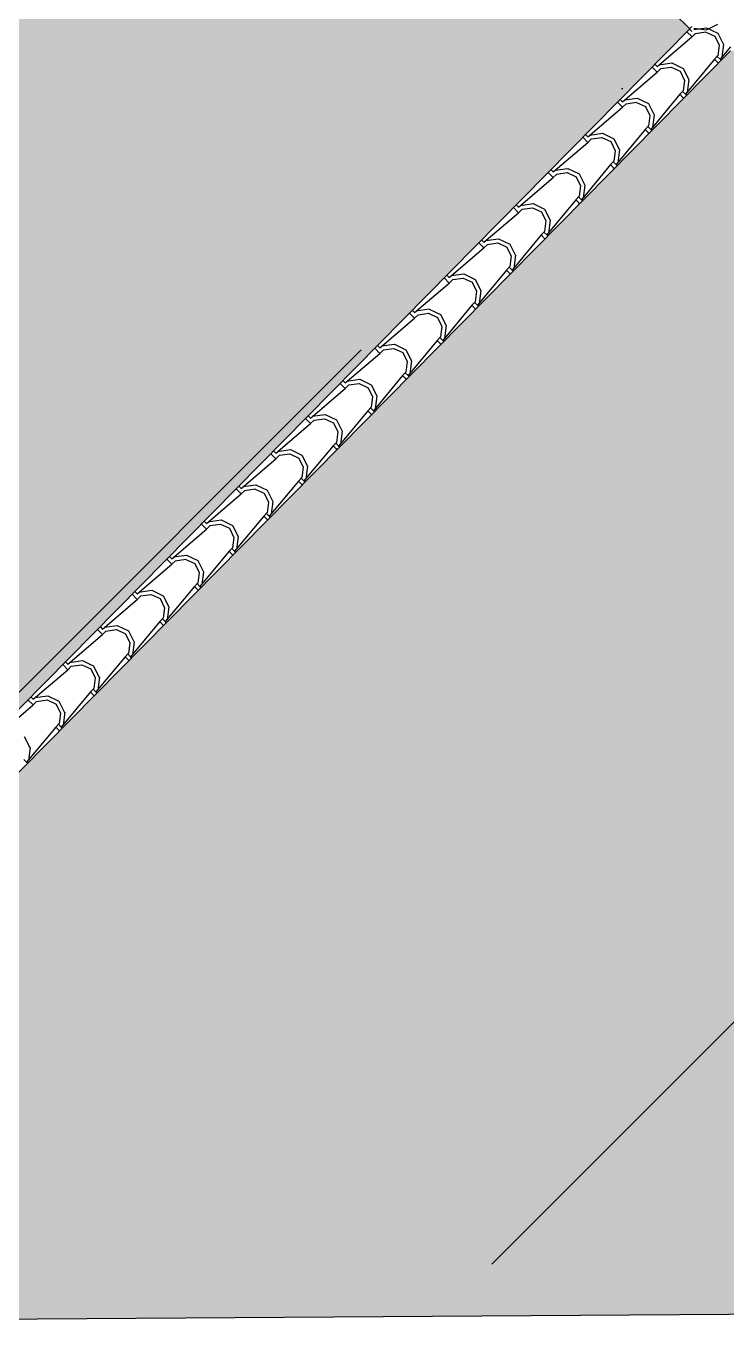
# Model space of a CAD drawing. Header units: millimetres. Extents: x 648844 to 649530, y 1246379 to 1246752.
# Drawn here: x 649247.443 to 649249.815, y 1246497.152 to 1246501.583 of the extents above; entities that cross this region are included whole.
import ezdxf

# ---------------------------------------------------------------- set-up
doc = ezdxf.new("R2010")
doc.units = ezdxf.units.MM
doc.header["$LTSCALE"] = 20
doc.header["$MEASUREMENT"] = 0
doc.layers.get('0').update_dxf_attribs({"linetype": 'CONTINUOUS'})
doc.layers.add('TECHO', color=30, linetype='CONTINUOUS')

# ---------------------------------------------------------------- blocks, each defined once
blk = doc.blocks.new('TEJA45')
at = {"layer": 'TECHO'}
for p, q in [((-2.082114544075353, 2.347966706091803), (-1.982862092729654, 2.466124215723344)), ((-1.994799917499641, 2.416349326598954), (-1.988891994009315, 2.460067682851669)), ((-1.982817048390658, 2.466114849605344), (-1.986384107981657, 2.469681909196343)), ((-1.982817048390686, 2.466114849605333), (-1.973364444939783, 2.45666224615443)), ((-1.975728134032288, 2.378648703128178), (-1.994633357249675, 2.416459069015424)), ((-2.100974591526935, 2.347957306469077), (-2.104541651117927, 2.351524366060072)), ((-2.091521988076039, 2.357409909919983), (-2.095089047667024, 2.360976969510965)), ((-2.082069384625136, 2.347957306469073), (-2.091521988076039, 2.357409909919976)), ((-1.888280249276434, 2.37158467498956), (-2.006437758907978, 2.272332223643861)), ((-2.200272264548296, 2.229809235488567), (-2.101019813202598, 2.347966745120107)), ((-2.112958493056141, 2.29819095016515), (-2.107050569565814, 2.341909306417865)), ((-2.100974591526956, 2.347957306469056), (-2.091521988076053, 2.338504703018152)), ((-2.098600300954161, 2.300872569586161), (-2.093874033691783, 2.336319778862912)), ((-2.093885138938596, 2.336141552155457), (-2.082069384624965, 2.347957306469084)), ((-2.093885663911045, 2.260490971880294), (-2.112790887128433, 2.298301337767541)), ((-2.084262564476674, 2.270134030307005), (-2.098441478199433, 2.300855067209213)), ((-2.056097643721252, 2.24161975472245), (-2.093908009608498, 2.260524977939838)), ((-2.053569892051748, 2.25594207421538), (-2.084290928953955, 2.270120987938139)), ((-2.018145218494176, 2.260535490996432), (-2.053592427770923, 2.255809223734058)), ((-2.006448557017997, 2.272336478861885), (-2.018264311331627, 2.260520724548257)), ((-1.989023030489044, 2.254910952332985), (-2.006448557017926, 2.272336478861867)), ((-2.318429985020934, 2.111651764885686), (-2.219177533675236, 2.229809274517226)), ((-2.231117068612647, 2.180032573731356), (-2.225209145122321, 2.223750929984071)), ((-2.219132134663198, 2.229799763332796), (-2.222699194254197, 2.233366822923792)), ((-2.219132134663234, 2.229799763332785), (-2.209679531212331, 2.220347159881882)), ((-2.216757751568522, 2.182716088496324), (-2.212031484306145, 2.218163297773074)), ((-2.209679531212309, 2.239252366783706), (-2.213246590803301, 2.242819426374698)), ((-2.212042682074873, 2.217984009019183), (-2.200226927761243, 2.22979976333281)), ((-2.200226927761406, 2.2297997633328), (-2.209679531212309, 2.239252366783703)), ((-2.006437719879585, 2.25342695451668), (-2.124595229511129, 2.154174503170982)), ((-2.012449569244438, 2.2474024643546), (-2.056167925497157, 2.241494540864277)), ((-1.998475633939947, 2.245458348882085), (-2.006448557017919, 2.253431271960061)), ((-2.212043193789803, 2.142333240632382), (-2.230948417007191, 2.180143606519628)), ((-2.20241897324761, 2.151977567116258), (-2.216597886970369, 2.182698604018466)), ((-2.124595190482559, 2.135269234043939), (-2.242752700114103, 2.03601678269824)), ((-2.17425537496915, 2.123462224843689), (-2.212065740856396, 2.142367448061076)), ((-2.171726355244928, 2.137785665445634), (-2.202447392147135, 2.151964579168393)), ((-2.130607945679202, 2.129243888797919), (-2.17432630193192, 2.123335965307596)), ((-2.136301699582702, 2.142378040382205), (-2.171748908859449, 2.137651773119831)), ((-2.124606100154274, 2.154178935725614), (-2.136421854467905, 2.142363181411987)), ((-2.107180573625321, 2.136753409196714), (-2.124606100154196, 2.154178935725589)), ((-2.116633177076217, 2.127300805745815), (-2.124606100154182, 2.13527372882378)), ((-2.436587705493885, 1.993494294282453), (-2.337335254148186, 2.111651803913993)), ((-2.349275644168912, 2.061874197299353), (-2.343367720678586, 2.105592553552068)), ((-2.337289677799475, 2.111642220196526), (-2.340856737390467, 2.115209279787518)), ((-2.337289677799504, 2.111642220196511), (-2.327837074348601, 2.102189616745608)), ((-2.33491520218265, 2.064559607408288), (-2.330188934920272, 2.100006816685038)), ((-2.327837074348579, 2.121094823647432), (-2.331404133939571, 2.124661883238428)), ((-2.330200225211151, 2.099826465882909), (-2.31838447089752, 2.111642220196536)), ((-2.318384470897676, 2.111642220196526), (-2.327837074348579, 2.121094823647429)), ((-2.330200723668554, 2.024175509384502), (-2.349105946885942, 2.061985875271748)), ((-2.320575382017786, 2.033821103923863), (-2.334754295740545, 2.06454214082607)), ((-2.455447220935753, 1.993484677060259), (-2.459014280526752, 1.997051736651255)), ((-2.44599461748485, 2.002937280511166), (-2.449561677075842, 2.006504340102154)), ((-2.436542014033947, 1.993484677060259), (-2.44599461748485, 2.002937280511162)), ((-2.242752661085667, 2.017111513571098), (-2.360910170717212, 1.9178590622254)), ((-2.292413106217069, 2.005304694964952), (-2.330223472104315, 2.02420991818234)), ((-2.289882818435615, 2.01962925667474), (-2.320603855337822, 2.033808170397499)), ((-2.248766322111251, 2.011085313241601), (-2.292484678363969, 2.005177389751278)), ((-2.254458180671243, 2.024220589767982), (-2.28990538994799, 2.019494322505608)), ((-2.242763643290552, 2.036021392589344), (-2.254579397604182, 2.024205638275717)), ((-2.225338116761591, 2.018595866060441), (-2.242763643290466, 2.036021392589316)), ((-2.234790720212494, 2.009143262609545), (-2.242763643290459, 2.017116185687509)), ((-2.554745425966679, 1.875336823679397), (-2.455492974620981, 1.993494333310938)), ((-2.467434219725661, 1.943715820863755), (-2.461526296235334, 1.987434177116469)), ((-2.455447220935774, 1.993484677060245), (-2.445994617484871, 1.984032073609342)), ((-2.453072652796898, 1.946403126319346), (-2.448346385534521, 1.981850335596096)), ((-2.448357768347428, 1.981668922746636), (-2.436542014033797, 1.993484677060263)), ((-2.44835825354734, 1.906017778136647), (-2.467263476764728, 1.943828144023893)), ((-2.438731790788353, 1.915664640732292), (-2.452910704511112, 1.946385677634499)), ((-2.410570837464959, 1.887147165086184), (-2.448381203352206, 1.906052388303571)), ((-2.408039281627133, 1.901472847904234), (-2.43876031852934, 1.915651761626993)), ((-2.372614661760217, 1.906063139153702), (-2.408061871036963, 1.901336871891328)), ((-2.360921186426829, 1.917863849453074), (-2.372736940740459, 1.906048095139447)), ((-2.343495659897862, 1.90043832292417), (-2.360921186426737, 1.917863849453049)), ((-2.672903146439467, 1.757179353076342), (-2.573650695093768, 1.875336862707883)), ((-2.585592795282174, 1.825557444429958), (-2.579684871791848, 1.869275800682672)), ((-2.573604764072023, 1.875327133923982), (-2.577171823663022, 1.878894193514977)), ((-2.573604764072044, 1.875327133923967), (-2.564152160621141, 1.865874530473064)), ((-2.571230103411139, 1.828246645230415), (-2.566503836148762, 1.863693854507165)), ((-2.564152160621127, 1.884779737374888), (-2.567719220212119, 1.88834679696588)), ((-2.566515311483705, 1.863511379610362), (-2.554699557170075, 1.875327133923989)), ((-2.554699557170224, 1.875327133923978), (-2.564152160621127, 1.884779737374881)), ((-2.360910131688769, 1.898953793098254), (-2.479067641320313, 1.799701341752556)), ((-2.366924698545105, 1.892926737685034), (-2.410643054797823, 1.887018814194711)), ((-2.352948263348765, 1.890985719473271), (-2.360921186426737, 1.898958642551243)), ((-2.566515783426098, 1.78786004688876), (-2.585421006643486, 1.825670412776006)), ((-2.556888199558905, 1.797508177540724), (-2.571067113281664, 1.828229214442931)), ((-2.479067602291835, 1.780796072625453), (-2.597225111923379, 1.681543621279754)), ((-2.528728568712815, 1.768989635207408), (-2.566538934600061, 1.787894858424796)), ((-2.526195744818651, 1.783316439133724), (-2.556916781720858, 1.797495352856483)), ((-2.485083074978945, 1.774768162128474), (-2.528801431231663, 1.768860238638151)), ((-2.490771142849198, 1.787905688539425), (-2.526218352125944, 1.783179421277051)), ((-2.479078729563106, 1.799706306316804), (-2.490894483876737, 1.787890552003176)), ((-2.461653203034139, 1.782280779787897), (-2.479078729563014, 1.799706306316772)), ((-2.471105806485035, 1.772828176336997), (-2.479078729563007, 1.780801099414965)), ((-2.791060866912261, 1.639021882473276), (-2.691808415566562, 1.757179392104817)), ((-2.703751370838674, 1.707399067996157), (-2.697843447348347, 1.751117424248871)), ((-2.691762307208286, 1.757169590787711), (-2.695329366799285, 1.760736650378707)), ((-2.691762307208322, 1.757169590787701), (-2.682309703757419, 1.747716987336798)), ((-2.689387554025622, 1.710090164139668), (-2.684661286763244, 1.745537373416418)), ((-2.68230970375739, 1.766622194238618), (-2.685876763348382, 1.770189253829606)), ((-2.684672854619983, 1.745353836474088), (-2.672857100306352, 1.757169590787715)), ((-2.672857100306487, 1.757169590787715), (-2.68230970375739, 1.766622194238618)), ((-2.684673313304828, 1.669702315640802), (-2.703578536522215, 1.707512681528048)), ((-2.675044608329848, 1.679351714349984), (-2.689223522052608, 1.710072751252191)), ((-2.809919850344563, 1.639012047651438), (-2.813486909935556, 1.64257910724243)), ((-2.800467246893668, 1.648464651102348), (-2.80403430648466, 1.65203171069334)), ((-2.791014643442765, 1.639012047651441), (-2.800467246893668, 1.648464651102344)), ((-2.597225072894851, 1.662638352152683), (-2.715382582526395, 1.563385900806985)), ((-2.646886299960748, 1.650832105328671), (-2.684696665847994, 1.669737328546059)), ((-2.644352208010176, 1.665160030363211), (-2.675073244912383, 1.67933894408597)), ((-2.603241451413716, 1.65660958657179), (-2.646959807666434, 1.650701663081467)), ((-2.608927623939977, 1.6697482379249), (-2.644374833216723, 1.665021970662526)), ((-2.597236272699384, 1.681548763180533), (-2.609052027013014, 1.669733008866906)), ((-2.579810746170402, 1.664123236651626), (-2.597236272699277, 1.681548763180501)), ((-2.589263349621298, 1.654670633200727), (-2.59723627269927, 1.662643556278695)), ((-2.909218587385205, 1.520864411870047), (-2.809966136039506, 1.639021921501588)), ((-2.821909946394939, 1.589240691564164), (-2.816002022904613, 1.632959047816879)), ((-2.809919850344592, 1.639012047651423), (-2.800467246893689, 1.62955944420052)), ((-2.807545004639749, 1.591933683051629), (-2.802818737377372, 1.627380892328379)), ((-2.80283039775626, 1.627196293337814), (-2.79101464344263, 1.639012047651441)), ((-2.802830843183607, 1.55154458439295), (-2.821736066400995, 1.589354950280196)), ((-2.793201017100024, 1.561195251157582), (-2.807379930822783, 1.591916288059789)), ((-2.76504403120866, 1.532674575449917), (-2.802854397095906, 1.551579798667305)), ((-2.762508671201701, 1.547003621592701), (-2.793229708103908, 1.56118253531546)), ((-2.727084105028048, 1.55159078731074), (-2.762531314304795, 1.546864520048366)), ((-2.715393815835661, 1.563391220044263), (-2.727209570149292, 1.551575465730636)), ((-2.697968289306679, 1.545965693515353), (-2.715393815835554, 1.563391220044231)), ((-3.027376307857843, 1.402706941267166), (-2.928123856512144, 1.520864450898706)), ((-2.940068521951446, 1.471082315130367), (-2.934160598461119, 1.514800671383082)), ((-2.928077393480834, 1.520854504515164), (-2.931644453071826, 1.524421564106159)), ((-2.928077393480862, 1.520854504515153), (-2.918624790029959, 1.51140190106425)), ((-2.92570245525399, 1.473777201962687), (-2.920976187991613, 1.509224411239437)), ((-2.918624790029938, 1.530307107966074), (-2.92219184962093, 1.533874167557062)), ((-2.920987940892537, 1.50903875020154), (-2.909172186578907, 1.520854504515167)), ((-2.909172186579035, 1.520854504515167), (-2.918624790029938, 1.53030710796607)), ((-2.715382543497967, 1.544480631679839), (-2.833540053129511, 1.445228180334141)), ((-2.721399827845751, 1.538451011015471), (-2.765118184098469, 1.532543087525148)), ((-2.707420892757582, 1.536513090064457), (-2.715393815835547, 1.544486013142421)), ((-2.920988373062372, 1.433386853145059), (-2.939893596279759, 1.471197219032305)), ((-2.911357425870584, 1.443038787966014), (-2.925536339593343, 1.473759824868221)), ((-2.833540014101025, 1.426322911207034), (-2.95169752373257, 1.327070459861336)), ((-2.883201762456515, 1.414517045571142), (-2.921012128343762, 1.433422268788529)), ((-2.880665134393212, 1.428847212822195), (-2.911386171295419, 1.443026126544954)), ((-2.839558204279591, 1.420292435458908), (-2.883276560532309, 1.414384511968585)), ((-2.845240586117015, 1.43343333669646), (-2.880687795393762, 1.428707069434086)), ((-2.833551358971938, 1.445233676907993), (-2.845367113285569, 1.433417922594366)), ((-2.81612583244295, 1.427808150379082), (-2.833551358971825, 1.445233676907957)), ((-2.825578435893853, 1.418355546928183), (-2.833551358971818, 1.426328470006148)), ((-3.145534028330495, 1.284549470664281), (-3.046281576984796, 1.402706980295822)), ((-3.058227097507704, 1.352923938698371), (-3.052319174017377, 1.396642294951086)), ((-3.046234936617104, 1.402696961378897), (-3.049801996208103, 1.406264020969893)), ((-3.04623493661714, 1.402696961378876), (-3.036782333166236, 1.393244357927973)), ((-3.043859905868239, 1.355620720873752), (-3.039133638605861, 1.391067930150502)), ((-3.036782333166215, 1.412149564829807), (-3.0403493927572, 1.415716624420792)), ((-3.039145484028815, 1.390881207065267), (-3.027329729715184, 1.402696961378894)), ((-3.027329729715305, 1.402696961378897), (-3.036782333166208, 1.4121495648298)), ((-3.039145902941115, 1.315229121897154), (-3.058051126158503, 1.3530394877844)), ((-3.029513834641143, 1.32488232477445), (-3.043692748363902, 1.355603361676657)), ((-3.164392479753374, 1.28453941824262), (-3.167959539344373, 1.288106477833619)), ((-3.154939876302478, 1.293992021693526), (-3.15850693589347, 1.297559081284522)), ((-3.145487272851575, 1.28453941824262), (-3.154939876302478, 1.293992021693523)), ((-2.951697484704127, 1.308165190734183), (-3.069854994335671, 1.208912739388484)), ((-3.00135949370442, 1.296359515692391), (-3.039169859591667, 1.315264738909779)), ((-2.998821597584737, 1.310690804051681), (-3.029542634486944, 1.32486971777444)), ((-2.957716580713459, 1.302133859902348), (-3.001434936966177, 1.296225936412025)), ((-2.963397067206891, 1.315275886082055), (-2.998844276483638, 1.310549618819682)), ((-2.951708902108216, 1.327076133771723), (-2.963524656421846, 1.315260379458095)), ((-2.93428337557922, 1.309650607242808), (-2.951708902108102, 1.327076133771691)), ((-2.943735979030116, 1.300198003791909), (-2.951708902108088, 1.308170926869881)), ((-3.263691748803296, 1.166392000061222), (-3.164439297457598, 1.284549509692763)), ((-3.176385673064452, 1.23476556226278), (-3.170477749574125, 1.278483918515494)), ((-3.16439247975341, 1.284539418242609), (-3.154939876302507, 1.275086814791706)), ((-3.16201735648248, 1.237464239784806), (-3.157291089220102, 1.272911449061557)), ((-3.157303027165092, 1.272723663928993), (-3.145487272851462, 1.28453941824262)), ((-3.157303432819873, 1.197071390649249), (-3.176208656037261, 1.234881756536495)), ((-3.147670243411703, 1.206725861582878), (-3.161849157134462, 1.237446898485086)), ((-3.119517224952311, 1.178201985813626), (-3.157327590839557, 1.197107209031014)), ((-3.116978060776262, 1.192534395281175), (-3.147699097678469, 1.206713309003934)), ((-3.081553548295865, 1.197118435467772), (-3.117000757572612, 1.192392168205398)), ((-3.069866445244493, 1.208918590635452), (-3.081682199558124, 1.197102836321825)), ((-3.052440918715497, 1.191493064106538), (-3.069866445244365, 1.20891859063541)), ((-3.381849469276368, 1.048234529457822), (-3.282597017930669, 1.166392039089363)), ((-3.294544248621207, 1.116607185827174), (-3.288636325130881, 1.160325542079889)), ((-3.282550022889659, 1.166381875106353), (-3.286117082480651, 1.169948934697345)), ((-3.28255002288968, 1.166381875106332), (-3.273097419438777, 1.156929271655429)), ((-3.280174807096721, 1.119307758695868), (-3.275448539834343, 1.154754967972618)), ((-3.273097419438756, 1.175834478557256), (-3.276664479029741, 1.179401538148245)), ((-3.27546057030137, 1.154566120792719), (-3.263644815987739, 1.166381875106346)), ((-3.263644815987853, 1.166381875106349), (-3.273097419438756, 1.175834478557253)), ((-3.069854955307193, 1.190007470261374), (-3.188012464938737, 1.090755018915676)), ((-3.075874957147306, 1.183975284345788), (-3.119593313400024, 1.178067360855465)), ((-3.061893522166393, 1.182040460655639), (-3.069866445244358, 1.190013383733604)), ((-3.275460962698638, 1.078913659401358), (-3.294366185916026, 1.116724025288605)), ((-3.265826652182639, 1.088569398392131), (-3.280005565905398, 1.119290435294339)), ((-3.188012425910266, 1.071849749788566), (-3.30616993554181, 0.9725972984428672)), ((-3.237674956200188, 1.060044455934861), (-3.275485322087434, 1.078949679152249)), ((-3.235134523969421, 1.074377986511426), (-3.265855560871628, 1.088556900234185)), ((-3.194033333579362, 1.065816708789466), (-3.237751689832081, 1.059908785299143)), ((-3.199710029384846, 1.078960984853495), (-3.235157238661593, 1.074234717591121)), ((-3.18802398838077, 1.090761047499182), (-3.199839742694401, 1.078945293185555)), ((-3.170598461851768, 1.073335520970264), (-3.188023988380642, 1.090761047499139)), ((-3.180051065302663, 1.063882917519361), (-3.188023988380642, 1.071855840597337)), ((-3.500007189749034, 0.9300770588549305), (-3.400754738403336, 1.048234568486471)), ((-3.412702824177472, 0.9984488093951853), (-3.406794900687146, 1.0421671656479)), ((-3.400707566025922, 1.048224331970076), (-3.404274625616914, 1.051791391561068)), ((-3.400707566025957, 1.048224331970065), (-3.391254962575054, 1.038771728519162)), ((-3.398332257710976, 1.001151277606926), (-3.393605990448599, 1.036598486883676)), ((-3.391254962575026, 1.057676935420989), (-3.394822022166011, 1.061243995011978)), ((-3.393618113437647, 1.036408577656445), (-3.381802359124016, 1.048224331970072)), ((-3.381802359124123, 1.048224331970079), (-3.391254962575026, 1.057676935420982)), ((-3.393618492577396, 0.9607559281534783), (-3.412523715794784, 0.9985662940407245)), ((-3.383983060952815, 0.9704129351997395), (-3.398161974675574, 1.001133972101947)), ((-3.518865109162199, 0.9300667888338054), (-3.522432168753198, 0.933633848424801)), ((-3.509412505711303, 0.9395193922847085), (-3.512979565302295, 0.943086451875697)), ((-3.4999599022604, 0.9300667888337983), (-3.509412505711303, 0.9395193922847014)), ((-3.306169896513282, 0.9536920293157962), (-3.424327406144826, 0.8544395779700977)), ((-3.355832687448093, 0.9418869260561102), (-3.393643053335339, 0.9607921492734981)), ((-3.353290987159291, 0.9562215777401519), (-3.384012024061498, 0.970400491462911)), ((-3.312191710014105, 0.9476581332327818), (-3.355910066266823, 0.9417502097424588)), ((-3.31786651047382, 0.9608035342392149), (-3.353313719750567, 0.9560772669768411)), ((-3.306181531517048, 0.9726035043629118), (-3.317997285830678, 0.9607877500492847)), ((-3.288756004988038, 0.9551779778339942), (-3.306181531516913, 0.9726035043628727)), ((-3.298208608438941, 0.9457253743830982), (-3.306181531516906, 0.9536982974610595)), ((-3.618164910221822, 0.8119195882518788), (-3.518912458876123, 0.9300770978834194)), ((-3.530861399734214, 0.8802904329595833), (-3.524953476243887, 0.9240087892122979)), ((-3.518865109162228, 0.9300667888337877), (-3.509412505711325, 0.9206141853828846)), ((-3.516489708325459, 0.8829947965161828), (-3.511763441063081, 0.918442005792933)), ((-3.511775656573924, 0.9182510345201713), (-3.499959902260294, 0.9300667888337983)), ((-3.511776022456154, 0.8425981969055734), (-3.530681245673541, 0.8804085627928195)), ((-3.502139469723382, 0.8522564720081682), (-3.516318383446141, 0.8829775089103755)), ((-3.473990418695976, 0.8237293961773489), (-3.511800784583222, 0.8426346193947367)), ((-3.471447450350816, 0.8380651689696457), (-3.502168487253023, 0.8522440826924047)), ((-3.436022991562787, 0.8426460836249312), (-3.471470200839534, 0.8379198163625574)), ((-3.424339074653325, 0.8544459612266415), (-3.436154828966956, 0.8426302069130145)), ((-3.406913548124315, 0.8370204346977168), (-3.42433907465319, 0.8544459612265918)), ((-3.736322630694765, 0.693762117648653), (-3.637070179349067, 0.8119196272801936)), ((-3.649019975290479, 0.7621320565275838), (-3.643112051800152, 0.8058504127802983)), ((-3.637022652298469, 0.8119092456975316), (-3.640589711889469, 0.8154763052885272)), ((-3.637022652298498, 0.8119092456975174), (-3.627570048847595, 0.8024566422466144)), ((-3.634647158939579, 0.7648383154281468), (-3.629920891677202, 0.800285524704897)), ((-3.627570048847574, 0.8213618491484418), (-3.631137108438566, 0.8249289087394338)), ((-3.629933199710202, 0.8000934913838975), (-3.618117445396571, 0.8119092456975245)), ((-3.61811744539667, 0.8119092456975316), (-3.627570048847574, 0.8213618491484347)), ((-3.424327367116383, 0.8355343088429557), (-3.542484876747928, 0.7362818574972572)), ((-3.430350086447064, 0.8294995576763391), (-3.474068442699782, 0.8235916341860161)), ((-3.416366151575211, 0.8275678312468173), (-3.424339074653183, 0.8355407543247892)), ((-3.629933552334919, 0.7244404656576862), (-3.648838775552306, 0.7622508315449323)), ((-3.620295878494325, 0.7341000088174248), (-3.634474792217084, 0.764821045719632)), ((-3.542484837719485, 0.7173765883701151), (-3.660642347351029, 0.6181241370244166)), ((-3.592148149943888, 0.705571866298591), (-3.629958515831134, 0.7244770895159789)), ((-3.589603913543165, 0.719908760199516), (-3.620324950445372, 0.734087673922275)), ((-3.548508462881806, 0.7113409821196583), (-3.592226819134524, 0.7054330586293354)), ((-3.554179472650858, 0.7244886330107718), (-3.589626681927605, 0.719762365748398)), ((-3.542496617789602, 0.7362884180903713), (-3.554312372103233, 0.7244726637767442)), ((-3.525071091260585, 0.7188628915614501), (-3.54249661778946, 0.7362884180903251)), ((-3.534523694711481, 0.7094102881105471), (-3.542496617789453, 0.7173832111885154)), ((-3.854480351167602, 0.5756046470455338), (-3.755227899821904, 0.6937621566770744)), ((-3.767178550847227, 0.6439736800919889), (-3.7612706273569, 0.6876920363447034)), ((-3.75518019543474, 0.6937517025612614), (-3.758747255025732, 0.697318762152257)), ((-3.755180195434768, 0.6937517025612472), (-3.745727591983865, 0.6842990991103441)), ((-3.752804609553827, 0.6466818343392049), (-3.74807834229145, 0.682129043615955)), ((-3.745727591983844, 0.703204306012168), (-3.749294651574829, 0.7067713656031565)), ((-3.748090742846479, 0.6819359482476237), (-3.736274988532848, 0.6937517025612507)), ((-3.736274988532941, 0.6937517025612578), (-3.745727591983844, 0.7032043060121609)), ((-3.748091082213669, 0.6062827344097776), (-3.766996305431057, 0.6440931002970238)), ((-3.738452287264877, 0.6159435456258606), (-3.752631200987636, 0.6466645825280679)), ((-3.873337738571017, 0.5755941594249876), (-3.876904798162009, 0.5791612190159832)), ((-3.863885135120121, 0.5850467628758977), (-3.867452194711113, 0.5886138224668898)), ((-3.854432531669218, 0.5755941594249876), (-3.863885135120121, 0.5850467628758906)), ((-3.66064230832248, 0.5992188678973811), (-3.778799817954024, 0.4999664165516826)), ((-3.710305881191765, 0.5874143364198297), (-3.748116247079011, 0.6063195596372175)), ((-3.707760376733852, 0.601752351428626), (-3.738481413636059, 0.6159312651513851)), ((-3.666666839313869, 0.59318240656334), (-3.710385195566587, 0.587274483073017)), ((-3.672335953740742, 0.6063311823963673), (-3.707783163017488, 0.6016049151339935)), ((-3.66065416092588, 0.618130874954101), (-3.67246991523951, 0.606315120640474)), ((-3.643228634396856, 0.6007053484251763), (-3.660654160925731, 0.6181308749540513)), ((-3.652681237847752, 0.5912527449742733), (-3.660654160925723, 0.5992256680522452)), ((-3.972638071640318, 0.4574471764425745), (-3.87338562029462, 0.5756046860741151)), ((-3.885337126403741, 0.5258153036581881), (-3.879429202913414, 0.5695336599109027)), ((-3.873337738571045, 0.5755941594249734), (-3.863885135120142, 0.5661415559740703)), ((-3.870962060168189, 0.5285253532493641), (-3.866235792905812, 0.5639725625261143)), ((-3.866248285982756, 0.5637784051113499), (-3.854432531669126, 0.5755941594249769)), ((-3.86624861209242, 0.4881250031618727), (-3.885153835309808, 0.5259353690491189)), ((-3.856608696035053, 0.497787082433458), (-3.870787609757812, 0.5285081193356653)), ((-3.828463612439649, 0.4692568065410647), (-3.866273978326895, 0.4881620297584526)), ((-3.825916839926194, 0.4835959426584964), (-3.856637876828401, 0.4977748563812554)), ((-3.790492434829723, 0.4881737317820871), (-3.825939644106469, 0.4834474645197133)), ((-3.778811704062157, 0.4999733318178308), (-3.790627458375788, 0.4881575775042037)), ((-3.761386177533133, 0.4825478052889061), (-3.778811704062008, 0.499973331817781)), ((-4.090795792113177, 0.3392897058394375), (-3.991543340767478, 0.4574472154709781)), ((-4.00349570195975, 0.4076569272280004), (-3.997587778469423, 0.451375283480715)), ((-3.99149528170728, 0.4574366162887209), (-3.995062341298265, 0.4610036758797094)), ((-3.991495281707316, 0.4574366162886996), (-3.982042678256413, 0.4479840128377965)), ((-3.98911951078243, 0.4103688721604328), (-3.984393243520053, 0.445816081437183)), ((-3.982042678256384, 0.4668892197396239), (-3.985609737847369, 0.4704562793306124)), ((-3.984405829119034, 0.4456208619750761), (-3.972590074805403, 0.4574366162887031)), ((-3.972590074805481, 0.4574366162887173), (-3.982042678256384, 0.4668892197396204)), ((-3.778799778925574, 0.481061147424537), (-3.896957288557118, 0.3818086960788385)), ((-3.784825215748612, 0.4750238310066557), (-3.82854357200133, 0.4691159075163327)), ((-3.770838780984036, 0.4730952018380066), (-3.778811704062001, 0.4810681249159714)), ((-3.984406141971199, 0.3699672719140104), (-4.003311365188587, 0.4077776378012565)), ((-3.974765104806004, 0.379630619242711), (-3.988944018528763, 0.4103516561449183)), ((-3.896957249528676, 0.3629034269516929), (-4.01511475916022, 0.2636509756059944)), ((-3.946621343687589, 0.3510992766623282), (-3.984431709574835, 0.3700044998797161)), ((-3.944073303117726, 0.3654395338879866), (-3.974794340019933, 0.3796184476107456)), ((-3.902983592182473, 0.3568652554500957), (-3.946701948435191, 0.3509573319597727)), ((-3.908648915917794, 0.3700162811679313), (-3.944096125194541, 0.3652900139055575)), ((-3.896969247198435, 0.3818157886815605), (-3.908785001512065, 0.3700000343679335)), ((-3.879543720669396, 0.3643902621526323), (-3.896969247198271, 0.3818157886815072)), ((-3.888996324120292, 0.3549376587017328), (-3.896969247198264, 0.3629105817797047)), ((-4.208953512586021, 0.2211322352363077), (-4.109701061240322, 0.3392897448678482)), ((-4.121654277516505, 0.2894985507923984), (-4.115746354026179, 0.333216907045113)), ((-4.109652824843558, 0.3392790731524506), (-4.11321988443455, 0.3428461327434462)), ((-4.109652824843586, 0.3392790731524329), (-4.100200221392683, 0.3298264697015298)), ((-4.107276961396558, 0.2922123910723933), (-4.10255069413418, 0.3276596003491434)), ((-4.100200221392662, 0.3487316766033537), (-4.103767280983654, 0.3522987361943422)), ((-4.102563372255311, 0.3274633188388023), (-4.09074761794168, 0.3392790731524293)), ((-4.090747617941759, 0.3392790731524435), (-4.100200221392662, 0.3487316766033466)), ((-4.10256367184995, 0.2518095406661018), (-4.121468895067338, 0.289619906553348)), ((-4.092921513576556, 0.2614741560511469), (-4.107100427299315, 0.2921951929533542)), ((-4.227810367979828, 0.2211215300161697), (-4.231377427570827, 0.2246885896071689)), ((-4.218357764528932, 0.2305741334670763), (-4.221924824119924, 0.2341411930580684)), ((-4.208905161078029, 0.2211215300161768), (-4.218357764528932, 0.2305741334670799)), ((-4.015114720131734, 0.2447457064788843), (-4.133272229763278, 0.1454932551331858)), ((-4.064779074935451, 0.2329417467835526), (-4.102589440822697, 0.2518469700009405)), ((-4.062229766308398, 0.247283125117093), (-4.092950803210606, 0.2614620388398521)), ((-4.021141968616334, 0.2387066798935287), (-4.064860324869052, 0.2327987564032057)), ((-4.026805397007671, 0.2518588305535268), (-4.062252606284417, 0.247132563291153)), ((-4.015126790334712, 0.2636582455452903), (-4.026942544648342, 0.2518424912316632)), ((-3.997701263805673, 0.246232719016362), (-4.015126790334548, 0.263658245545237)), ((-4.007153867256569, 0.2367801155654625), (-4.015126790334541, 0.2447530386434345)), ((-4.327111233058744, 0.1029747646333448), (-4.227858781713046, 0.2211322742648854)), ((-4.239812853073012, 0.1713401743586012), (-4.233904929582685, 0.2150585306113157)), ((-4.227810367979856, 0.2211215300161555), (-4.218357764528953, 0.2116689265652525)), ((-4.22543441201104, 0.1740559099816537), (-4.220708144748663, 0.2095031192584038)), ((-4.220720915391588, 0.2093057757025285), (-4.208905161077958, 0.2211215300161555)), ((-4.220721201728708, 0.1336518094182217), (-4.239626424946096, 0.1714621753054679)), ((-4.211077922346732, 0.1433176928587514), (-4.225256836069491, 0.1740387297609587)), ((-4.182936806183349, 0.1147842169048019), (-4.220747172070595, 0.1336894401221898)), ((-4.180386229499931, 0.1291267163465832), (-4.211107266402138, 0.1433056300693423)), ((-4.144961878098442, 0.1337013799390085), (-4.180409087375189, 0.1289751126766348)), ((-4.133284333470989, 0.14550070240902), (-4.14510008778462, 0.133684948095393)), ((-4.115858806941944, 0.1280751758800847), (-4.133284333470819, 0.1455007024089596)), ((-4.381066017177957, 0.06124925080029442), (-4.346016502185769, 0.1029748036619225)), ((-4.35797142862927, 0.05318179792661226), (-4.352063505138943, 0.09690015417932685)), ((-4.345967911116098, 0.1029639868798995), (-4.349534970707083, 0.106531046470888)), ((-4.345967911116134, 0.1029639868798853), (-4.336515307665231, 0.09351138342898224)), ((-4.343591862625289, 0.05589942889270816), (-4.338865595362911, 0.09134663816945832)), ((-4.336515307665202, 0.1124165903308096), (-4.340082367256187, 0.1159836499217981)), ((-4.338878458527866, 0.0911482325662547), (-4.327062704214235, 0.1029639868798817)), ((-4.327062704214299, 0.1029639868798995), (-4.336515307665202, 0.1124165903308025)), ((-4.13327219073485, 0.1265879860060402), (-4.251429700366394, 0.02733553466034166)), ((-4.139300345048383, 0.1205481043372068), (-4.183018701301101, 0.1146401808468838)), ((-4.12531141039284, 0.1186225724291852), (-4.133284333470812, 0.1265954955071535)), ((-4.338878731607451, 0.01549407817028481), (-4.357783954824839, 0.05330444405753099)), ((-4.329234331117675, 0.02516122966800793), (-4.343413244840434, 0.05588226657021522)), ((-4.30109453743124, -0.003373312973963039), (-4.338904903318486, 0.01553191024342482)), ((-4.30109453743124, 0.003373312974005671), (-4.338904903318486, -0.01553191024338219)), ((-4.298542692691456, 0.01097030757607342), (-4.329263729593663, 0.02514922129883246)), ((-4.257458721482493, -0.002389528778763861), (-4.301177077735211, 0.003518394711559125)), ((-4.257458721483125, 0.002389528780526007), (-4.301177077735844, -0.003518394709796979)), ((-4.263118359186514, 0.01554392932484205), (-4.29856556846326, 0.01081766206246826)), ((-4.251441876607267, 0.02734315927274977), (-4.263257630920897, 0.01552740495912275)), ((-4.234016350078214, 0.009917632743814409), (-4.251441876607089, 0.02734315927269293)), ((-4.243468953529117, 0.0004650292929184729), (-4.251441876607082, 0.008437952370883295)), ((-4.243468953529124, -0.0004650292928261024), (-4.251441876607103, -0.008437952370801582))]:
    blk.add_line(p, q, dxfattribs=at)

msp = doc.modelspace()

# ---------------------------------------------------------------- hatches: boundary and pattern name
h = msp.add_hatch()
h.set_pattern_fill('ANSI36', scale=20, style=0)
h.set_pattern_definition([(45, (-526.4316489867633, -3378.367883687839), (1.325825214724777, 4.861359120657514), [6.25, -1.25, 0, -1.25])])
h.paths.add_polyline_path([(649188.8489360636, 1246478.707731926), (649215.2214069526, 1246513.043391474), (649317.348885952, 1246513.661012395), (649322.291343771, 1246459.303611518), (649201.5072083384, 1246459.303611518)])
h.paths.add_polyline_path([(649253.0038721092, 1246474.230662723), (649282.477951251, 1246474.230662723), (649282.477951251, 1246479.656447173), (649253.0038721092, 1246479.656447173)], flags=24)
at = {"layer": 'TECHO'}
h = msp.add_hatch(dxfattribs=at)
h.set_pattern_fill('SPANTILE', color=9, scale=0.2049999999999999, angle=397.1028418474652, style=0, pattern_type=2)
h.set_pattern_definition([(175.4172889744198, (649195.7412270225, 1246520.088730364), (2.461328698553295, -0.188378256695917), [0.1893117599999997, -4.543480804999994]), (270.3869889744198, (649195.552520556, 1246520.103856151), (-0.2036107170182077, -0.2063799309897436), [0.01639999999999989, -0.1885999999999991]), (90.3869889744194, (649195.5375055367, 1246519.898750059), (0.2036107170182077, 0.2063799309897435), [0.05739999999999992, -0.1475999999999997]), (0.3869889744197917, (649195.5371178468, 1246519.956148749), (0.2063799309897435, -0.2036107170182077), [0.0204999999999999, -0.1844999999999992]), (180.3869889744199, (649195.5567312305, 1246520.087484217), (-0.2063799309897436, 0.2036107170182077), [0.02049999999999991, -0.1844999999999992]), (90.3869889744194, (649195.5362316982, 1246520.087345757), (0.2036107170182077, 0.2063799309897435), [0.01639999999999996, -0.1885999999999997]), (90.3869889744194, (649195.5539051625, 1246519.898860828), (0.2036107170182077, 0.2063799309897435), [0.04099999999999993, -0.1639999999999997]), (5.356688974419804, (649195.5536282411, 1246519.939859892), (2.458559508654517, 0.2216088272662243), [0.18931176, -4.543480804999999]), (37.69088897441981, (649195.5638780078, 1246519.939929123), (-3.466922838785508, -2.688474653174744), [0.05412163999999996, -5.358033749999995]), (71.95208897441974, (649195.606705488, 1246519.973019141), (0.202225782098821, 0.4113753418723349), [0.05186130999999969, -0.5964054749999949]), (108.8218889744196, (649195.6227728084, 1246520.022328788), (0.2077642112453738, -0.4086061323226171), [0.05186130999999977, -0.5964054749999962]), (143.0830889744198, (649195.6060408772, 1246520.071416897), (-3.50292258134154, 2.641397985912605), [0.05412163999999994, -5.358033749999993]), (70.16208897441975, (649195.5922865855, 1246519.983171986), (-0.8047523317188442, -2.260486442729638), [0.04150942499999995, -4.109424259999995]), (110.6118889744197, (649195.6063731824, 1246520.02221802), (-0.8352136778300946, 2.249409563760441), [0.04150942499999981, -4.109424259999976]), (142.98158897442, (649195.5917604342, 1246520.061070208), (-2.678783751045966, 2.031955399897362), [0.04387184499999995, -4.343319624999993]), (37.79238897441989, (649195.5576173791, 1246519.95628721), (-2.651091583769688, -2.067955160661245), [0.04387184499999996, -4.343319624999994])])
h.paths.add_polyline_path([(649245.4739096406, 1246497.301748034), (649249.6890825246, 1246501.57424951), (649245.4165810489, 1246505.789422394)])
h = msp.add_hatch(dxfattribs=at)
h.set_pattern_fill('SPANTILE', color=9, scale=0.2049999999999999, angle=127.102841847465, style=0, pattern_type=2)
h.set_pattern_definition([(275.3566889744198, (649195.9771856242, 1246482.726207655), (-0.2216088272662224, 2.458559508654517), [0.1893117599999991, -4.54348080499997]), (180.3869889744199, (649195.9948590882, 1246482.537722726), (-0.2036107170182078, -0.2063799309897434), [0.0163999999999999, -0.1885999999999992]), (0.3869889744197917, (649195.789974533, 1246482.519938493), (0.2036107170182078, 0.2063799309897434), [0.05739999999999978, -0.1475999999999991]), (90.3869889744194, (649195.8473732235, 1246482.520326183), (-0.2063799309897435, 0.2036107170182078), [0.02049999999999996, -0.1844999999999997]), (270.3869889744198, (649195.9784317701, 1246482.541711864), (0.2063799309897434, -0.2036107170182078), [0.02049999999999989, -0.1844999999999991]), (0.3869889744197917, (649195.9785702304, 1246482.521212331), (0.2036107170182078, 0.2063799309897434), [0.01639999999999989, -0.1885999999999991]), (0.3869889744197917, (649195.7898637644, 1246482.53633812), (0.2036107170182078, 0.2063799309897434), [0.04099999999999979, -0.1639999999999992]), (85.41728897441972, (649195.830862829, 1246482.53661504), (0.1883782566959183, 2.461328698553295), [0.1893117599999998, -4.543480804999994]), (53.08308897441972, (649195.8307935988, 1246482.546864807), (-2.641397985912605, -3.50292258134154), [0.05412163999999995, -5.358033749999993]), (18.82188897441987, (649195.863302083, 1246482.590135362), (0.4086061323226173, 0.2077642112453735), [0.05186130999999998, -0.5964054749999995]), (341.9520889744198, (649195.9123901916, 1246482.606867293), (-0.4113753418723352, 0.2022257820988214), [0.05186130999999999, -0.5964054749999996]), (307.6908889744199, (649195.9616998383, 1246482.590799973), (2.688474653174745, -3.466922838785508), [0.0541216399999999, -5.358033749999987]), (20.61188897441985, (649195.8736487719, 1246482.575854919), (-2.249409563760441, -0.8352136778300933), [0.04150942499999997, -4.109424259999996]), (340.1620889744198, (649195.9125009605, 1246482.590467667), (2.260486442729638, -0.8047523317188456), [0.04150942499999994, -4.109424259999993]), (307.7923889744198, (649195.9515469947, 1246482.57638107), (2.067955160661244, -2.651091583769688), [0.04387184499999994, -4.343319624999991]), (52.98158897441975, (649195.8472347623, 1246482.540825716), (-2.031955399897364, -2.678783751045966), [0.04387184499999998, -4.343319624999997])])
h.paths.add_polyline_path([(649249.8267179946, 1246501.500177434), (649245.5806896278, 1246497.196400825), (649257.068295558, 1246497.273991958), (649252.764518948, 1246501.520020325)])

# ---------------------------------------------------------------- linework, layer by layer
at = {"color": 9}
msp.add_lwpolyline([(649257.1743591547, 1246497.274708345), (649257.1155977865, 1246505.974509903), (649245.4158646603, 1246505.895485993), (649245.4746260288, 1246497.195684436), (649257.1743591556, 1246497.274708345)], dxfattribs=at)
at = {"layer": 'TECHO', "color": 9}
for p, q in [((649249.6890825246, 1246501.57424951), (649245.4165810489, 1246505.789422394)), ((649249.6890825246, 1246501.57424951), (649245.4739096406, 1246497.301748034)), ((649249.8267179946, 1246501.500177434), (649245.5806896278, 1246497.196400825))]:
    msp.add_line(p, q, dxfattribs=at)

# ---------------------------------------------------------------- block references
at = {"color": 9, "rotation": 180.3869889743034}
msp.add_blockref('TEJA45', (649245.4452453447, 1246501.545585214), dxfattribs=at)

doc.saveas('drawing.dxf')
